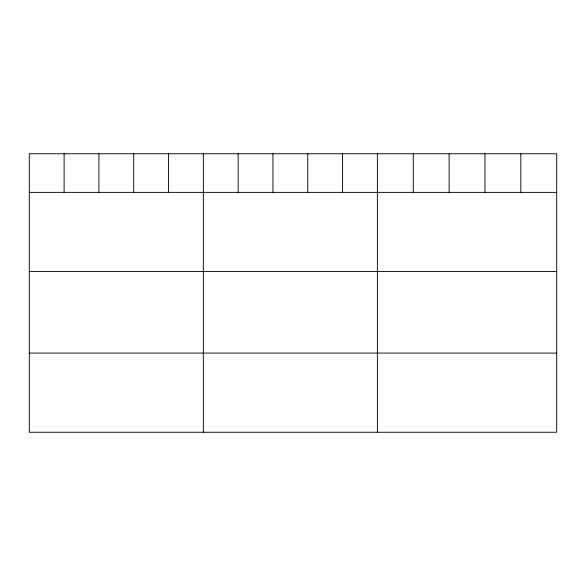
<?xml version="1.0" encoding="UTF-8"?>
<svg xmlns="http://www.w3.org/2000/svg" width="586" height="586" viewBox="0 0 586 586"><rect width="100%" height="100%" fill="white"/><g stroke="black" fill="none" stroke-linecap="round" stroke-linejoin="round"><path stroke-width="0.88" d="M556.7 192.369L556.7 432.256L29.3 432.256L29.3 153.744L556.7 153.744L556.7 192.369L29.3 192.369M29.3 271.53L556.7 271.53M29.3 353.094L556.7 353.094M520.837 153.744L520.837 192.369M484.974 153.744L484.974 192.369M449.11 153.744L449.11 192.369M413.247 153.744L413.247 192.369M377.384 153.744L377.384 432.256M342.576 153.744L342.576 192.369M307.767 153.744L307.767 192.369M272.959 153.744L272.959 192.369M238.15 153.744L238.15 192.369M203.342 153.744L203.342 432.256M168.534 153.744L168.534 192.369M133.725 153.744L133.725 192.369M98.917 153.744L98.917 192.369M64.108 153.744L64.108 192.369"/></g></svg>
